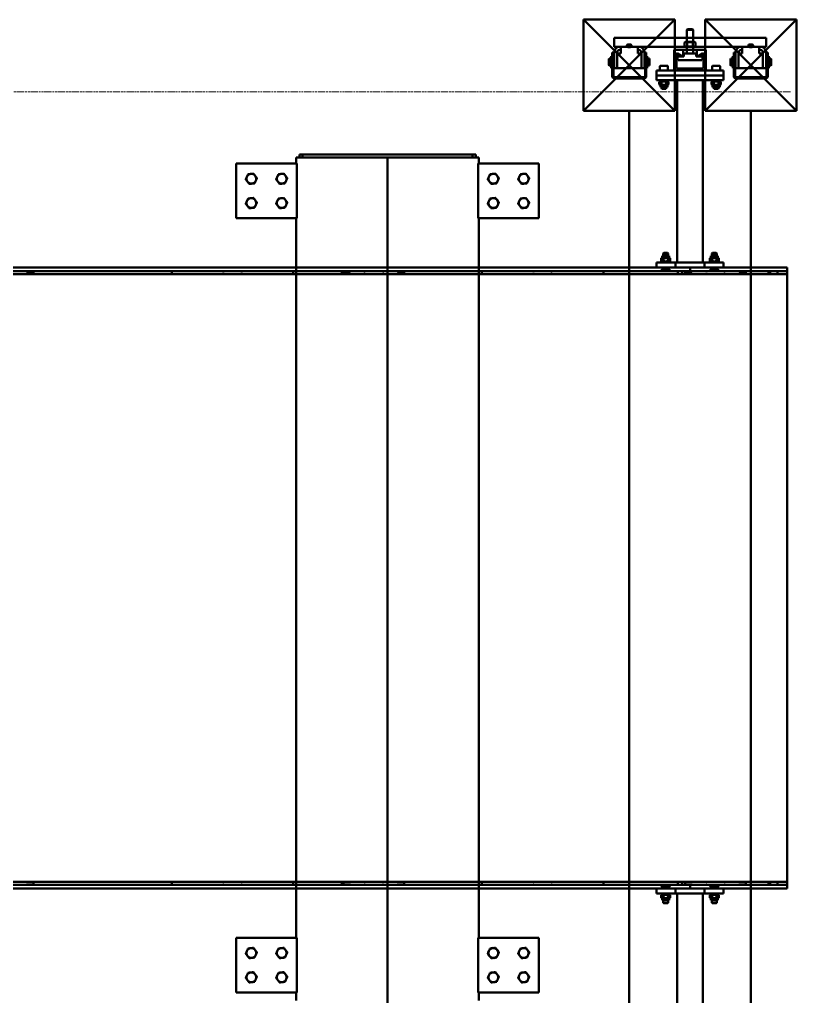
# Model space of a CAD drawing. Header units: metres. Extents: x -9802 to 773, y -8579 to 5125.
# Drawn here: x -3861.2 to -3733.4, y -1647.9 to -1487.2 of the extents above; entities that cross this region are included whole.
import ezdxf

# ---------------------------------------------------------------- set-up
doc = ezdxf.new("R2010")
doc.units = ezdxf.units.M
doc.header["$MEASUREMENT"] = 0
doc.linetypes.add('AM_ISO09W050', pattern=[22.5, 12, -1.5, 3, -1.5, 3, -1.5])
doc.layers.get('0').update_dxf_attribs({"color": 30, "lineweight": 0})
for name, color, linetype, lineweight in [('SSN_Lift-AM_0', 7, 'Continuous', 50), ('SSN_PBC-AM_0', 5, 'Continuous', 50), ('SSN_PBC-AM_11', 9, 'AM_ISO09W050', 18), ('SSN_Signalgeber-AM_0', 3, 'Continuous', 50)]:
    doc.layers.add(name, color=color, linetype=linetype, lineweight=lineweight)

# ---------------------------------------------------------------- blocks, each defined once
blk = doc.blocks.new('LPBC_3190_D')
at = {"layer": 'SSN_PBC-AM_0'}
for p, q in [((-1595, 511), (-203, 511)), ((-1595, 511), (-1595, -511)), ((-1562, 505), (-1595, 505)), ((-1595, 500), (-1558.5, 500)), ((-1579, 505), (-1579, 500)), ((-1563.9, 504.5), (-1567, 504.5)), ((-1567, 500), (-1567, 504.5)), ((-1563.9, 505), (-1563.9, 500)), ((-1562, 505), (-203, 505)), ((-1522, 500), (-1558.5, 500)), ((-1535, 511), (-1535, 505)), ((-1527, 500), (-1527, 505)), ((-1527, 504), (-1517.7, 504)), ((-1522, 504.5), (-1522, 505)), ((-1522, 504), (-1522, 504.5)), ((1522, 500), (-1522, 500)), ((-1516, 504), (-1517.7, 504)), ((-1515.5, 505), (-1515.5, 504.5)), ((-1438.5, 504.5), (-1438.5, 505)), ((-1436.3, 504), (-1438, 504)), ((-1436.3, 504), (-1427, 504)), ((-1435, 511), (-1435, 505)), ((-1432, 505), (-1432, 504.5)), ((-1432, 504.5), (-1432, 504)), ((-1427, 505), (-1427, 504.5)), ((-1427, 504.5), (-1427, 504)), ((-1427, 504), (-1427, 500)), ((-1422, 500), (-1422, 505)), ((-1415, 500), (-1415, 505)), ((-1292.5, 500), (-1292.5, 505)), ((-1092.5, 505), (-1092.5, 500)), ((-965, 504.5), (-965, 505)), ((-965, 504), (-965, 504.5)), ((-965, 504), (-955.7, 504)), ((-965, 500), (-965, 504)), ((-960, 504.5), (-960, 505)), ((-960, 504), (-960, 504.5)), ((-954, 504), (-955.7, 504)), ((-953.5, 505), (-953.5, 504.5)), ((-876.5, 504.5), (-876.5, 505)), ((-874.3, 504), (-876, 504)), ((-874.3, 504), (-865, 504)), ((-870, 505), (-870, 504.5)), ((-870, 504.5), (-870, 504)), ((-865, 505), (-865, 504.5)), ((-865, 504.5), (-865, 504)), ((-865, 504), (-865, 500)), ((-862.5, 505), (-862.5, 500)), ((-782.5, 500), (-782.5, 505)), ((-582.5, 505), (-582.5, 500)), ((-355, 504.5), (-355, 505)), ((-355, 504), (-355, 504.5)), ((-355, 504), (-345.7, 504)), ((-355, 500), (-355, 504)), ((-350, 504.5), (-350, 505)), ((-350, 504), (-350, 504.5)), ((-344, 504), (-345.7, 504)), ((-343.5, 505), (-343.5, 504.5)), ((-1558.5, -500), (-1595, -500)), ((-1595, -505), (-1562, -505)), ((-1595, -511), (-203, -511)), ((-1579, -500), (-1579, -505)), ((-1567, -504.5), (-1567, -500)), ((-1563.9, -504.5), (-1567, -504.5)), ((-1563.9, -500), (-1563.9, -505)), ((-203, -505), (-1562, -505)), ((-1558.5, -500), (-1522, -500)), ((-1535, -505), (-1535, -511)), ((-1527, -505), (-1527, -500)), ((-1517.7, -504), (-1527, -504)), ((-1522, -500), (1522, -500)), ((-1522, -504.5), (-1522, -504)), ((-1522, -505), (-1522, -504.5)), ((-1517.7, -504), (-1516, -504)), ((-1515.5, -504.5), (-1515.5, -505)), ((-1438.5, -505), (-1438.5, -504.5)), ((-1438, -504), (-1436.3, -504)), ((-1427, -504), (-1436.3, -504)), ((-1435, -505), (-1435, -511)), ((-1432, -504), (-1432, -504.5)), ((-1432, -504.5), (-1432, -505)), ((-1427, -500), (-1427, -504)), ((-1427, -504), (-1427, -504.5)), ((-1427, -504.5), (-1427, -505)), ((-1422, -505), (-1422, -500)), ((-1415, -505), (-1415, -500)), ((-1292.5, -505), (-1292.5, -500)), ((-1092.5, -500), (-1092.5, -505)), ((-965, -504), (-965, -500)), ((-965, -504.5), (-965, -504)), ((-955.7, -504), (-965, -504)), ((-965, -505), (-965, -504.5)), ((-960, -504.5), (-960, -504)), ((-960, -505), (-960, -504.5)), ((-955.7, -504), (-954, -504)), ((-953.5, -504.5), (-953.5, -505)), ((-876.5, -505), (-876.5, -504.5)), ((-876, -504), (-874.3, -504)), ((-865, -504), (-874.3, -504)), ((-870, -504), (-870, -504.5)), ((-870, -504.5), (-870, -505)), ((-865, -500), (-865, -504)), ((-865, -504), (-865, -504.5)), ((-865, -504.5), (-865, -505)), ((-862.5, -500), (-862.5, -505)), ((-782.5, -505), (-782.5, -500)), ((-582.5, -500), (-582.5, -505)), ((-355, -504), (-355, -500)), ((-355, -504.5), (-355, -504)), ((-345.7, -504), (-355, -504)), ((-355, -505), (-355, -504.5)), ((-350, -504.5), (-350, -504)), ((-350, -505), (-350, -504.5)), ((-345.7, -504), (-344, -504)), ((-343.5, -504.5), (-343.5, -505))]:
    blk.add_line(p, q, dxfattribs=at)
for centre, radius, start, end in [((-1516, 504.5), 0.5, 270, 0), ((-1492, 505), 1, 180, 0), ((-1462, 505), 1, 180, 0), ((-1438, 504.5), 0.5, 180, 270), ((-1207.5, 505), 1, 180, 0), ((-1177.5, 505), 1, 180, 0), ((-954, 504.5), 0.5, 270, 0), ((-930, 505), 1, 180, 0), ((-900, 505), 1, 180, 0), ((-876, 504.5), 0.5, 180, 270), ((-697.5, 505), 1, 180, 0), ((-667.5, 505), 1, 180, 0), ((-344, 504.5), 0.5, 270, 0), ((-1516, -504.5), 0.5, 0, 90), ((-1492, -505), 1, 0, 180), ((-1462, -505), 1, 0, 180), ((-1438, -504.5), 0.5, 90, 180), ((-1207.5, -505), 1, 0, 180), ((-1177.5, -505), 1, 0, 180), ((-954, -504.5), 0.5, 0, 90), ((-930, -505), 1, 0, 180), ((-900, -505), 1, 0, 180), ((-876, -504.5), 0.5, 90, 180), ((-697.5, -505), 1, 0, 180), ((-667.5, -505), 1, 0, 180), ((-344, -504.5), 0.5, 0, 90)]:
    blk.add_arc(centre, radius, start, end, dxfattribs=at)
at = {"layer": 'SSN_PBC-AM_11'}
blk.add_line((-1600, -800), (1600, -800), dxfattribs=at)
blk = doc.blocks.new('Lift_20-024-10000')
at = {"layer": 'SSN_Lift-AM_0'}
for p, q in [((937.5, 831.3), (937.5, -692)), ((937.5, -692), (937.5, 831.3)), ((787.5, 682), (787.5, 695)), ((1087.5, 695), (1087.5, 682)), ((688.5, 592), (688.5, 682)), ((688.5, 682), (788.5, 682)), ((788.5, 682), (788.5, 592)), ((1086.5, 592), (1086.5, 682)), ((1086.5, 682), (1186.5, 682)), ((1186.5, 682), (1186.5, 592)), ((788.5, 592), (688.5, 592)), ((787.5, -592), (787.5, 592)), ((1186.5, 592), (1086.5, 592)), ((1087.5, 592), (1087.5, -592)), ((688.5, -682), (688.5, -592)), ((688.5, -592), (788.5, -592)), ((788.5, -592), (788.5, -682)), ((1086.5, -682), (1086.5, -592)), ((1086.5, -592), (1186.5, -592)), ((1186.5, -592), (1186.5, -682)), ((788.5, -682), (688.5, -682)), ((787.5, -692), (787.5, -682)), ((1186.5, -682), (1086.5, -682)), ((1087.5, -682), (1087.5, -692)), ((802.5, -692), (787.5, -692)), ((792.5, -692), (792.5, -697)), ((792.5, -697), (797.5, -697)), ((797.5, -697), (797.5, -692)), ((797.5, -697), (1077.5, -697)), ((802.5, -692), (922.5, -692)), ((933.7, -692), (922.5, -692)), ((933.7, -692), (941.3, -692)), ((952.5, -692), (941.3, -692)), ((952.5, -692), (1072.5, -692)), ((1087.5, -692), (1072.5, -692)), ((1077.5, -692), (1077.5, -697)), ((1077.5, -697), (1082.5, -697)), ((1082.5, -697), (1082.5, -692))]:
    blk.add_line(p, q, dxfattribs=at)
for centre, radius, start, end in [((713.5, 657), 8, 143.9326, 203.9326), ((713.5, 657), 8, 83.9326, 143.9326), ((713.5, 657), 8, 23.9326, 83.9326), ((713.5, 657), 8, 323.9326, 23.9326), ((763.5, 657), 8, 143.9326, 203.9326), ((763.5, 657), 8, 83.9326, 143.9326), ((763.5, 657), 8, 23.9326, 83.9326), ((763.5, 657), 8, 323.9326, 23.9326), ((1111.5, 657), 8, 143.9326, 203.9326), ((1111.5, 657), 8, 83.9326, 143.9326), ((1111.5, 657), 8, 23.9326, 83.9326), ((1111.5, 657), 8, 323.9326, 23.9326), ((1161.5, 657), 8, 143.9326, 203.9326), ((1161.5, 657), 8, 83.9326, 143.9326), ((1161.5, 657), 8, 23.9326, 83.9326), ((1161.5, 657), 8, 323.9326, 23.9326), ((713.5, 657), 8, 203.9326, 263.9326), ((713.5, 657), 8, 263.9326, 323.9326), ((763.5, 657), 8, 203.9326, 263.9326), ((763.5, 657), 8, 263.9326, 323.9326), ((1111.5, 657), 8, 203.9326, 263.9326), ((1111.5, 657), 8, 263.9326, 323.9326), ((1161.5, 657), 8, 203.9326, 263.9326), ((1161.5, 657), 8, 263.9326, 323.9326), ((713.5, 617), 8, 143.9326, 203.9326), ((713.5, 617), 8, 203.9326, 263.9326), ((713.5, 617), 8, 83.9326, 143.9326), ((713.5, 617), 8, 263.9326, 323.9326), ((713.5, 617), 8, 23.9326, 83.9326), ((713.5, 617), 8, 323.9326, 23.9326), ((763.5, 617), 8, 143.9326, 203.9326), ((763.5, 617), 8, 203.9326, 263.9326), ((763.5, 617), 8, 83.9326, 143.9326), ((763.5, 617), 8, 263.9326, 323.9326), ((763.5, 617), 8, 23.9326, 83.9326), ((763.5, 617), 8, 323.9326, 23.9326), ((1111.5, 617), 8.3, 188.481, 219.3843), ((1111.5, 617), 8, 143.9326, 203.9326), ((1111.5, 617), 8.3, 128.481, 159.3843), ((1111.5, 617), 8, 203.9326, 263.9326), ((1111.5, 617), 8, 83.9326, 143.9326), ((1111.5, 617), 8.3, 68.481, 99.3843), ((1111.5, 617), 8, 263.9326, 323.9326), ((1111.5, 617), 8, 23.9326, 83.9326), ((1111.5, 617), 8.3, 308.481, 339.3843), ((1111.5, 617), 8.3, 8.481, 39.3843), ((1111.5, 617), 8, 323.9326, 23.9326), ((1161.5, 617), 8, 143.9326, 203.9326), ((1161.5, 617), 8, 203.9326, 263.9326), ((1161.5, 617), 8, 83.9326, 143.9326), ((1161.5, 617), 8, 263.9326, 323.9326), ((1161.5, 617), 8, 23.9326, 83.9326), ((1161.5, 617), 8, 323.9326, 23.9326), ((1111.5, 617), 8.3, 248.481, 279.3843), ((713.5, -617), 8, 83.9326, 143.9326), ((713.5, -617), 8, 23.9326, 83.9326), ((763.5, -617), 8, 83.9326, 143.9326), ((763.5, -617), 8, 23.9326, 83.9326), ((1111.5, -617), 8.3, 128.481, 159.3843), ((1111.5, -617), 8, 83.9326, 143.9326), ((1111.5, -617), 8.3, 68.481, 99.3843), ((1111.5, -617), 8, 23.9326, 83.9326), ((1161.5, -617), 8, 83.9326, 143.9326), ((1161.5, -617), 8, 23.9326, 83.9326), ((713.5, -617), 8, 143.9326, 203.9326), ((713.5, -617), 8, 203.9326, 263.9326), ((713.5, -617), 8, 263.9326, 323.9326), ((713.5, -617), 8, 323.9326, 23.9326), ((763.5, -617), 8, 143.9326, 203.9326), ((763.5, -617), 8, 203.9326, 263.9326), ((763.5, -617), 8, 263.9326, 323.9326), ((763.5, -617), 8, 323.9326, 23.9326), ((1111.5, -617), 8.3, 188.481, 219.3843), ((1111.5, -617), 8, 143.9326, 203.9326), ((1111.5, -617), 8, 203.9326, 263.9326), ((1111.5, -617), 8.3, 248.481, 279.3843), ((1111.5, -617), 8, 263.9326, 323.9326), ((1111.5, -617), 8.3, 308.481, 339.3843), ((1111.5, -617), 8.3, 8.481, 39.3843), ((1111.5, -617), 8, 323.9326, 23.9326), ((1161.5, -617), 8, 143.9326, 203.9326), ((1161.5, -617), 8, 203.9326, 263.9326), ((1161.5, -617), 8, 263.9326, 323.9326), ((1161.5, -617), 8, 323.9326, 23.9326), ((713.5, -657), 8, 143.9326, 203.9326), ((713.5, -657), 8, 83.9326, 143.9326), ((713.5, -657), 8, 23.9326, 83.9326), ((713.5, -657), 8, 323.9326, 23.9326), ((763.5, -657), 8, 143.9326, 203.9326), ((763.5, -657), 8, 83.9326, 143.9326), ((763.5, -657), 8, 23.9326, 83.9326), ((763.5, -657), 8, 323.9326, 23.9326), ((1111.5, -657), 8, 143.9326, 203.9326), ((1111.5, -657), 8, 83.9326, 143.9326), ((1111.5, -657), 8, 23.9326, 83.9326), ((1111.5, -657), 8, 323.9326, 23.9326), ((1161.5, -657), 8, 143.9326, 203.9326), ((1161.5, -657), 8, 83.9326, 143.9326), ((1161.5, -657), 8, 23.9326, 83.9326), ((1161.5, -657), 8, 323.9326, 23.9326), ((713.5, -657), 8, 203.9326, 263.9326), ((713.5, -657), 8, 263.9326, 323.9326), ((763.5, -657), 8, 203.9326, 263.9326), ((763.5, -657), 8, 263.9326, 323.9326), ((1111.5, -657), 8, 203.9326, 263.9326), ((1111.5, -657), 8, 263.9326, 323.9326), ((1161.5, -657), 8, 203.9326, 263.9326), ((1161.5, -657), 8, 263.9326, 323.9326)]:
    blk.add_arc(centre, radius, start, end, dxfattribs=at)
for points in [[(704.3, 658), (705.8, 660), (707, 661.7)], [(707, 661.7), (708.3, 663.4), (709.8, 665.4)], [(709.8, 665.4), (712.2, 665.2), (714.3, 665)], [(714.3, 665), (716.5, 664.7), (718.9, 664.5)], [(718.9, 664.5), (719.9, 662.2), (720.8, 660.2)], [(720.8, 660.2), (721.7, 658.3), (722.7, 656)], [(754.3, 658), (755.8, 660), (757, 661.7)], [(757, 661.7), (758.3, 663.4), (759.8, 665.4)], [(759.8, 665.4), (762.2, 665.2), (764.3, 665)], [(764.3, 665), (766.5, 664.7), (768.9, 664.5)], [(768.9, 664.5), (769.9, 662.2), (770.8, 660.2)], [(770.8, 660.2), (771.7, 658.3), (772.7, 656)], [(1102.3, 658), (1103.8, 660), (1105, 661.7)], [(1105, 661.7), (1106.3, 663.4), (1107.8, 665.4)], [(1107.8, 665.4), (1110.2, 665.2), (1112.3, 665)], [(1112.3, 665), (1114.5, 664.7), (1116.9, 664.5)], [(1116.9, 664.5), (1117.9, 662.2), (1118.8, 660.2)], [(1118.8, 660.2), (1119.7, 658.3), (1120.7, 656)], [(1152.3, 658), (1153.8, 660), (1155, 661.7)], [(1155, 661.7), (1156.3, 663.4), (1157.8, 665.4)], [(1157.8, 665.4), (1160.2, 665.2), (1162.3, 665)], [(1162.3, 665), (1164.5, 664.7), (1166.9, 664.5)], [(1166.9, 664.5), (1167.9, 662.2), (1168.8, 660.2)], [(1168.8, 660.2), (1169.7, 658.3), (1170.7, 656)], [(706.2, 653.8), (705.3, 655.7), (704.3, 658)], [(708.1, 649.5), (707.1, 651.8), (706.2, 653.8)], [(712.7, 649), (710.5, 649.3), (708.1, 649.5)], [(717.2, 648.6), (714.8, 648.8), (712.7, 649)], [(720, 652.3), (718.7, 650.6), (717.2, 648.6)], [(722.7, 656), (721.2, 654), (720, 652.3)], [(756.2, 653.8), (755.3, 655.7), (754.3, 658)], [(758.1, 649.5), (757.1, 651.8), (756.2, 653.8)], [(762.7, 649), (760.5, 649.3), (758.1, 649.5)], [(767.2, 648.6), (764.8, 648.8), (762.7, 649)], [(770, 652.3), (768.7, 650.6), (767.2, 648.6)], [(772.7, 656), (771.2, 654), (770, 652.3)], [(1104.2, 653.8), (1103.3, 655.7), (1102.3, 658)], [(1106.1, 649.5), (1105.1, 651.8), (1104.2, 653.8)], [(1110.7, 649), (1108.5, 649.3), (1106.1, 649.5)], [(1115.2, 648.6), (1112.8, 648.8), (1110.7, 649)], [(1118, 652.3), (1116.7, 650.6), (1115.2, 648.6)], [(1120.7, 656), (1119.2, 654), (1118, 652.3)], [(1154.2, 653.8), (1153.3, 655.7), (1152.3, 658)], [(1156.1, 649.5), (1155.1, 651.8), (1154.2, 653.8)], [(1160.7, 649), (1158.5, 649.3), (1156.1, 649.5)], [(1165.2, 648.6), (1162.8, 648.8), (1160.7, 649)], [(1168, 652.3), (1166.7, 650.6), (1165.2, 648.6)], [(1170.7, 656), (1169.2, 654), (1168, 652.3)], [(704.3, 618), (705.8, 620), (707, 621.7)], [(706.2, 613.8), (705.3, 615.7), (704.3, 618)], [(708.1, 609.5), (707.1, 611.8), (706.2, 613.8)], [(707, 621.7), (708.3, 623.4), (709.8, 625.4)], [(709.8, 625.4), (712.2, 625.2), (714.3, 625)], [(714.3, 625), (716.5, 624.7), (718.9, 624.5)], [(720, 612.3), (718.7, 610.6), (717.2, 608.6)], [(718.9, 624.5), (719.9, 622.2), (720.8, 620.2)], [(722.7, 616), (721.2, 614), (720, 612.3)], [(720.8, 620.2), (721.7, 618.3), (722.7, 616)], [(754.3, 618), (755.8, 620), (757, 621.7)], [(756.2, 613.8), (755.3, 615.7), (754.3, 618)], [(758.1, 609.5), (757.1, 611.8), (756.2, 613.8)], [(757, 621.7), (758.3, 623.4), (759.8, 625.4)], [(759.8, 625.4), (762.2, 625.2), (764.3, 625)], [(764.3, 625), (766.5, 624.7), (768.9, 624.5)], [(770, 612.3), (768.7, 610.6), (767.2, 608.6)], [(768.9, 624.5), (769.9, 622.2), (770.8, 620.2)], [(772.7, 616), (771.2, 614), (770, 612.3)], [(770.8, 620.2), (771.7, 618.3), (772.7, 616)], [(1102.3, 618), (1103.8, 620), (1105, 621.7)], [(1104.2, 613.8), (1103.3, 615.7), (1102.3, 618)], [(1106.1, 609.5), (1105.1, 611.8), (1104.2, 613.8)], [(1105, 621.7), (1106.3, 623.4), (1107.8, 625.4)], [(1107.8, 625.4), (1110.2, 625.2), (1112.3, 625)], [(1112.3, 625), (1114.5, 624.7), (1116.9, 624.5)], [(1118, 612.3), (1116.7, 610.6), (1115.2, 608.6)], [(1116.9, 624.5), (1117.9, 622.2), (1118.8, 620.2)], [(1120.7, 616), (1119.2, 614), (1118, 612.3)], [(1118.8, 620.2), (1119.7, 618.3), (1120.7, 616)], [(1152.3, 618), (1153.8, 620), (1155, 621.7)], [(1154.2, 613.8), (1153.3, 615.7), (1152.3, 618)], [(1156.1, 609.5), (1155.1, 611.8), (1154.2, 613.8)], [(1155, 621.7), (1156.3, 623.4), (1157.8, 625.4)], [(1157.8, 625.4), (1160.2, 625.2), (1162.3, 625)], [(1162.3, 625), (1164.5, 624.7), (1166.9, 624.5)], [(1168, 612.3), (1166.7, 610.6), (1165.2, 608.6)], [(1166.9, 624.5), (1167.9, 622.2), (1168.8, 620.2)], [(1170.7, 616), (1169.2, 614), (1168, 612.3)], [(1168.8, 620.2), (1169.7, 618.3), (1170.7, 616)], [(712.7, 609), (710.5, 609.3), (708.1, 609.5)], [(717.2, 608.6), (714.8, 608.8), (712.7, 609)], [(762.7, 609), (760.5, 609.3), (758.1, 609.5)], [(767.2, 608.6), (764.8, 608.8), (762.7, 609)], [(1110.7, 609), (1108.5, 609.3), (1106.1, 609.5)], [(1115.2, 608.6), (1112.8, 608.8), (1110.7, 609)], [(1160.7, 609), (1158.5, 609.3), (1156.1, 609.5)], [(1165.2, 608.6), (1162.8, 608.8), (1160.7, 609)], [(707, -612.3), (708.3, -610.6), (709.8, -608.6)], [(709.8, -608.6), (712.2, -608.8), (714.3, -609)], [(714.3, -609), (716.5, -609.3), (718.9, -609.5)], [(718.9, -609.5), (719.9, -611.8), (720.8, -613.8)], [(757, -612.3), (758.3, -610.6), (759.8, -608.6)], [(759.8, -608.6), (762.2, -608.8), (764.3, -609)], [(764.3, -609), (766.5, -609.3), (768.9, -609.5)], [(768.9, -609.5), (769.9, -611.8), (770.8, -613.8)], [(1105, -612.3), (1106.3, -610.6), (1107.8, -608.6)], [(1107.8, -608.6), (1110.2, -608.8), (1112.3, -609)], [(1112.3, -609), (1114.5, -609.3), (1116.9, -609.5)], [(1116.9, -609.5), (1117.9, -611.8), (1118.8, -613.8)], [(1155, -612.3), (1156.3, -610.6), (1157.8, -608.6)], [(1157.8, -608.6), (1160.2, -608.8), (1162.3, -609)], [(1162.3, -609), (1164.5, -609.3), (1166.9, -609.5)], [(1166.9, -609.5), (1167.9, -611.8), (1168.8, -613.8)], [(704.3, -616), (705.8, -614), (707, -612.3)], [(706.2, -620.2), (705.3, -618.3), (704.3, -616)], [(708.1, -624.5), (707.1, -622.2), (706.2, -620.2)], [(712.7, -625), (710.5, -624.7), (708.1, -624.5)], [(717.2, -625.4), (714.8, -625.2), (712.7, -625)], [(720, -621.7), (718.7, -623.4), (717.2, -625.4)], [(722.7, -618), (721.2, -620), (720, -621.7)], [(720.8, -613.8), (721.7, -615.7), (722.7, -618)], [(754.3, -616), (755.8, -614), (757, -612.3)], [(756.2, -620.2), (755.3, -618.3), (754.3, -616)], [(758.1, -624.5), (757.1, -622.2), (756.2, -620.2)], [(762.7, -625), (760.5, -624.7), (758.1, -624.5)], [(767.2, -625.4), (764.8, -625.2), (762.7, -625)], [(770, -621.7), (768.7, -623.4), (767.2, -625.4)], [(772.7, -618), (771.2, -620), (770, -621.7)], [(770.8, -613.8), (771.7, -615.7), (772.7, -618)], [(1102.3, -616), (1103.8, -614), (1105, -612.3)], [(1104.2, -620.2), (1103.3, -618.3), (1102.3, -616)], [(1106.1, -624.5), (1105.1, -622.2), (1104.2, -620.2)], [(1110.7, -625), (1108.5, -624.7), (1106.1, -624.5)], [(1115.2, -625.4), (1112.8, -625.2), (1110.7, -625)], [(1118, -621.7), (1116.7, -623.4), (1115.2, -625.4)], [(1120.7, -618), (1119.2, -620), (1118, -621.7)], [(1118.8, -613.8), (1119.7, -615.7), (1120.7, -618)], [(1152.3, -616), (1153.8, -614), (1155, -612.3)], [(1154.2, -620.2), (1153.3, -618.3), (1152.3, -616)], [(1156.1, -624.5), (1155.1, -622.2), (1154.2, -620.2)], [(1160.7, -625), (1158.5, -624.7), (1156.1, -624.5)], [(1165.2, -625.4), (1162.8, -625.2), (1160.7, -625)], [(1168, -621.7), (1166.7, -623.4), (1165.2, -625.4)], [(1170.7, -618), (1169.2, -620), (1168, -621.7)], [(1168.8, -613.8), (1169.7, -615.7), (1170.7, -618)], [(704.3, -656), (705.8, -654), (707, -652.3)], [(706.2, -660.2), (705.3, -658.3), (704.3, -656)], [(707, -652.3), (708.3, -650.6), (709.8, -648.6)], [(709.8, -648.6), (712.2, -648.8), (714.3, -649)], [(714.3, -649), (716.5, -649.3), (718.9, -649.5)], [(718.9, -649.5), (719.9, -651.8), (720.8, -653.8)], [(722.7, -658), (721.2, -660), (720, -661.7)], [(720.8, -653.8), (721.7, -655.7), (722.7, -658)], [(754.3, -656), (755.8, -654), (757, -652.3)], [(756.2, -660.2), (755.3, -658.3), (754.3, -656)], [(757, -652.3), (758.3, -650.6), (759.8, -648.6)], [(759.8, -648.6), (762.2, -648.8), (764.3, -649)], [(764.3, -649), (766.5, -649.3), (768.9, -649.5)], [(768.9, -649.5), (769.9, -651.8), (770.8, -653.8)], [(772.7, -658), (771.2, -660), (770, -661.7)], [(770.8, -653.8), (771.7, -655.7), (772.7, -658)], [(1102.3, -656), (1103.8, -654), (1105, -652.3)], [(1104.2, -660.2), (1103.3, -658.3), (1102.3, -656)], [(1105, -652.3), (1106.3, -650.6), (1107.8, -648.6)], [(1107.8, -648.6), (1110.2, -648.8), (1112.3, -649)], [(1112.3, -649), (1114.5, -649.3), (1116.9, -649.5)], [(1116.9, -649.5), (1117.9, -651.8), (1118.8, -653.8)], [(1120.7, -658), (1119.2, -660), (1118, -661.7)], [(1118.8, -653.8), (1119.7, -655.7), (1120.7, -658)], [(1152.3, -656), (1153.8, -654), (1155, -652.3)], [(1154.2, -660.2), (1153.3, -658.3), (1152.3, -656)], [(1155, -652.3), (1156.3, -650.6), (1157.8, -648.6)], [(1157.8, -648.6), (1160.2, -648.8), (1162.3, -649)], [(1162.3, -649), (1164.5, -649.3), (1166.9, -649.5)], [(1166.9, -649.5), (1167.9, -651.8), (1168.8, -653.8)], [(1170.7, -658), (1169.2, -660), (1168, -661.7)], [(1168.8, -653.8), (1169.7, -655.7), (1170.7, -658)], [(708.1, -664.5), (707.1, -662.2), (706.2, -660.2)], [(712.7, -665), (710.5, -664.7), (708.1, -664.5)], [(717.2, -665.4), (714.8, -665.2), (712.7, -665)], [(720, -661.7), (718.7, -663.4), (717.2, -665.4)], [(758.1, -664.5), (757.1, -662.2), (756.2, -660.2)], [(762.7, -665), (760.5, -664.7), (758.1, -664.5)], [(767.2, -665.4), (764.8, -665.2), (762.7, -665)], [(770, -661.7), (768.7, -663.4), (767.2, -665.4)], [(1106.1, -664.5), (1105.1, -662.2), (1104.2, -660.2)], [(1110.7, -665), (1108.5, -664.7), (1106.1, -664.5)], [(1115.2, -665.4), (1112.8, -665.2), (1110.7, -665)], [(1118, -661.7), (1116.7, -663.4), (1115.2, -665.4)], [(1156.1, -664.5), (1155.1, -662.2), (1154.2, -660.2)], [(1160.7, -665), (1158.5, -664.7), (1156.1, -664.5)], [(1165.2, -665.4), (1162.8, -665.2), (1160.7, -665)], [(1168, -661.7), (1166.7, -663.4), (1165.2, -665.4)]]:
    blk.add_rational_spline(points, [1, 1.0379548493, 1], degree=2, dxfattribs=at)
blk = doc.blocks.new('LS_Symbol')
at = {"layer": 'SSN_Signalgeber-AM_0'}
for p, q in [((-75, 769), (-75, 919)), ((-75, 919), (75, 919)), ((75, 919), (-75, 769)), ((75, 769), (-75, 919)), ((-75, 919), (75, 919)), ((75, 919), (75, 769)), ((-75, 769), (75, 769)), ((0, 769), (0, -769)), ((-75, -919), (-75, -769)), ((-75, -769), (75, -769)), ((75, -769), (-75, -919)), ((75, -919), (-75, -769)), ((-75, -769), (75, -769)), ((75, -769), (75, -919)), ((-75, -919), (75, -919))]:
    blk.add_line(p, q, dxfattribs=at)
blk = doc.blocks.new('Signalgeber_31-011-00008_300_D')
at = {"layer": 'SSN_Signalgeber-AM_0'}
for p, q in [((-328, 129.5), (-348, 129.5)), ((-348, 129.5), (-348, 128)), ((-343.8, 133.1), (-343, 133.5)), ((-343.8, 133.1), (-343.8, 130)), ((-343.8, 130), (-342.3, 130)), ((-333, 133.5), (-343, 133.5)), ((-342.3, 130), (-333.6, 130)), ((-342.3, 130), (-342.3, 129.5)), ((-340.7, 129.5), (-342.3, 129.5)), ((-340.9, 133.1), (-340.9, 130)), ((-335.3, 129.5), (-340.7, 129.5)), ((-333.6, 129.5), (-335.3, 129.5)), ((-335.1, 133.1), (-335.1, 130)), ((-333.6, 130), (-332.2, 130)), ((-333.6, 130), (-333.6, 129.5)), ((-332.2, 133.1), (-333, 133.5)), ((-332.2, 133.1), (-332.2, 130)), ((-328, 128), (-328, 129.5)), ((-378, -125), (-378, 125)), ((-378, 125), (-363, 125)), ((-363, 125), (-363, -125)), ((-363, 115.7), (-363, 84.3)), ((-363, 114), (-352, 114)), ((-358, 114), (-358, 115.7)), ((-328, 125), (-353.7, 125)), ((-353.7, 120), (-328, 120)), ((-353.5, 128), (-314.8, 128)), ((-353.5, 126), (-353.5, 128)), ((-314.8, 126), (-353.5, 126)), ((-352, 114), (-352, 120)), ((-348, 128), (-328, 128)), ((-328, 75), (-328, 125)), ((-313, 75.8), (-313, 124.2)), ((-311, 124.2), (-311, 75.8)), ((-366.1, 104), (-366.7, 103)), ((-366.7, 103), (-366.7, 97.1)), ((-366.1, 96), (-366.7, 97.1)), ((-364.1, 104), (-366.1, 104)), ((-364.1, 102), (-366.1, 102)), ((-364.1, 98), (-366.1, 98)), ((-364.1, 104), (-363.5, 103)), ((-364.1, 96), (-363.5, 97.1)), ((-363.5, 96.5), (-363.5, 103.5)), ((-363, 103.5), (-363.5, 103.5)), ((-363, 103.3), (-363.5, 103.3)), ((-363.5, 103), (-363.5, 97.1)), ((-363, 102.8), (-363.5, 102.8)), ((-363, 102), (-363.5, 102)), ((-363, 101), (-363.5, 101)), ((-363, 100), (-363.5, 100)), ((-363, 99), (-363.5, 99)), ((-363, 98), (-363.5, 98)), ((-363, 97.2), (-363.5, 97.2)), ((-363, 96.7), (-363.5, 96.7)), ((-363, 96.5), (-363.5, 96.5)), ((-363, 96.5), (-363, 103.5)), ((-363, 101.6), (-362.6, 102)), ((-363, 101.6), (-363, 98.4)), ((-362.6, 98), (-363, 98.4)), ((-362.6, 102), (-362.6, 98)), ((-361.7, 102), (-362.6, 102)), ((-361.7, 98), (-362.6, 98)), ((-364.1, 96), (-366.1, 96)), ((-363, 86), (-352, 86)), ((-358, 84.3), (-358, 86)), ((-352, 86), (-352, 80)), ((-328, 80), (-353.7, 80)), ((-353.7, 75), (-328, 75)), ((-353.5, 74), (-314.8, 74)), ((-353.5, 72), (-353.5, 74)), ((-314.8, 72), (-353.5, 72)), ((-348, 70.5), (-348, 72)), ((-348, 72), (-328, 72)), ((-328, 70.5), (-348, 70.5)), ((-343.8, 66.9), (-343.8, 70)), ((-343.8, 70), (-342.3, 70)), ((-343.8, 66.9), (-343, 66.5)), ((-333, 66.5), (-343, 66.5)), ((-340.7, 70.5), (-342.3, 70.5)), ((-342.3, 70), (-342.3, 70.5)), ((-342.3, 70), (-333.6, 70)), ((-340.9, 66.9), (-340.9, 70)), ((-335.3, 70.5), (-340.7, 70.5)), ((-333.6, 70.5), (-335.3, 70.5)), ((-335.1, 66.9), (-335.1, 70)), ((-333.6, 70), (-333.6, 70.5)), ((-333.6, 70), (-332.2, 70)), ((-332.2, 66.9), (-333, 66.5)), ((-332.2, 66.9), (-332.2, 70)), ((-328, 72), (-328, 70.5)), ((-332, 37.3), (-332, 48.7)), ((-331.2, 49.5), (-324, 49.5)), ((-324, -55), (-324, 55)), ((-316, 55), (-324, 55)), ((-324, 36.5), (-324, 49.5)), ((-316, 55), (-316, -55)), ((-316, 55), (-308, 55)), ((-316, 55), (-316, -55)), ((-308, -55), (-308, 55)), ((-308, 51), (-308, 35)), ((-306.4, 51), (-308, 51)), ((-306.4, 48.8), (-306.4, 51)), ((-305.4, 50.5), (-306.4, 48.8)), ((-306.4, 48.8), (-306.4, 37.2)), ((-305.4, 50.5), (-300.9, 50.5)), ((-300.9, 50.5), (-300, 48.8)), ((-296.9, 48.8), (-300, 48.8)), ((-300, 48.8), (-300, 37.2)), ((-296.9, 48.8), (-296.9, 37.2)), ((-8, -55), (-8, 55)), ((-8, 55), (0, 55)), ((0, -55), (0, 55)), ((-331.2, 36.5), (-324, 36.5)), ((-308, 35), (-306.4, 35)), ((-306.4, 35), (-306.4, 37.2)), ((-305.4, 35.5), (-306.4, 37.2)), ((-305.4, 46.8), (-300.9, 46.8)), ((-305.4, 39.2), (-300.9, 39.2)), ((-305.4, 35.5), (-300.9, 35.5)), ((-300.9, 35.5), (-300, 37.2)), ((-296.9, 37.2), (-300, 37.2)), ((-296.9, 47), (-294.8, 47)), ((-296.9, 39), (-294.8, 39)), ((-294.8, 47), (-294.8, 39)), ((-294, 46.2), (-294.8, 47)), ((-294.8, 39), (-294, 39.8)), ((-294, 46.2), (-294, 39.8)), ((-24, 43.2), (-23.2, 44)), ((-24, 43.2), (-24, 36.8)), ((-23.2, 36), (-24, 36.8)), ((-23.2, 44), (-23.2, 36)), ((-19.1, 44), (-23.2, 44)), ((-19.1, 36), (-23.2, 36)), ((-19.1, 45.8), (-16, 45.8)), ((-19.1, 45.8), (-19.1, 34.2)), ((-19.1, 34.2), (-16, 34.2)), ((-15.1, 47.5), (-16, 45.8)), ((-16, 45.8), (-16, 34.2)), ((-15.1, 32.5), (-16, 34.2)), ((-10.6, 47.5), (-15.1, 47.5)), ((-10.6, 43.8), (-15.1, 43.8)), ((-10.6, 36.2), (-15.1, 36.2)), ((-10.6, 32.5), (-15.1, 32.5)), ((-10.6, 47.5), (-9.6, 45.8)), ((-10.6, 32.5), (-9.6, 34.2)), ((-9.6, 45.8), (-9.6, 48)), ((-9.6, 48), (-8, 48)), ((-9.6, 45.8), (-9.6, 34.2)), ((-9.6, 32), (-9.6, 34.2)), ((-8, 48), (-8, 32)), ((1, 44), (0, 44)), ((1, 36), (0, 36)), ((4.7, 47.6), (1, 44)), ((1, 44), (1, 36)), ((4.7, 32.4), (1, 36)), ((4.7, 47.6), (4.7, 32.4)), ((4.7, 47.6), (6, 47.6)), ((6, 32.4), (4.7, 32.4)), ((6, 47.6), (6, 32.4)), ((-358, 25), (-363, 25)), ((-363, 25), (-363, -25)), ((-324, 26.3), (-358, 26.3)), ((-358, 26.3), (-358, 11)), ((-358, -25), (-358, 25)), ((-347.4, 12.5), (-352.1, 20.8)), ((-351.3, 22.3), (-329.5, 22.3)), ((-343.3, 20.5), (-350, 20.5)), ((-350, 20.5), (-347.2, 18.2)), ((-347.2, 18.2), (-347.2, 10)), ((-341.2, 19.5), (-343.3, 20.5)), ((-341.2, 19.5), (-341.2, 0)), ((-327.5, 20.3), (-327.5, -20.2)), ((-308, 21.2), (-8, 21.2)), ((-8, 32), (-9.6, 32)), ((0, 24), (-8, 24)), ((-391.3, 5), (-392.2, 4.1)), ((-392.2, 4.1), (-392.2, -4.1)), ((-391.3, 5), (-391.3, -5)), ((-391.3, 5), (-371.4, 5)), ((-370.3, 9.2), (-371.4, 7.3)), ((-371.4, -7.3), (-371.4, 7.3)), ((-364.1, 9.2), (-370.3, 9.2)), ((-364.1, 4.6), (-370.3, 4.6)), ((-364.1, 9.2), (-363, 7.3)), ((-363, -7.3), (-363, 7.3)), ((-363, 5), (-352.2, 5)), ((-358, 11), (-348.2, 11)), ((-347.2, 10), (-352.2, 10)), ((-352.2, 10), (-352.2, 0)), ((-352.2, -10), (-352.2, 0)), ((-341.2, -19.5), (-341.2, 0)), ((-391.3, -5), (-392.2, -4.1)), ((-371.4, -5), (-391.3, -5)), ((-370.3, -9.2), (-371.4, -7.3)), ((-364.1, -4.6), (-370.3, -4.6)), ((-364.1, -9.2), (-370.3, -9.2)), ((-364.1, -9.2), (-363, -7.3)), ((-352.2, -5), (-363, -5)), ((-348.2, -11), (-358, -11)), ((-358, -11), (-358, -26.2)), ((-352.2, -10), (-347.2, -10)), ((-352.1, -20.7), (-347.4, -12.5)), ((-347.2, -18.2), (-347.2, -10)), ((-363, -25), (-358, -25)), ((-358, -26.2), (-324, -26.2)), ((-329.5, -22.2), (-351.3, -22.2)), ((-350, -20.5), (-347.2, -18.2)), ((-350, -20.5), (-343.3, -20.5)), ((-341.2, -19.5), (-343.3, -20.5)), ((-308, -21.2), (-8, -21.2)), ((-9.6, -34.2), (-9.6, -32)), ((-9.6, -32), (-8, -32)), ((-8, -24), (0, -24)), ((-8, -32), (-8, -48)), ((-332, -48.7), (-332, -37.3)), ((-331.2, -36.5), (-324, -36.5)), ((-324, -49.5), (-324, -36.5)), ((-308, -35), (-308, -51)), ((-306.4, -35), (-308, -35)), ((-306.4, -37.2), (-306.4, -35)), ((-305.4, -35.5), (-306.4, -37.2)), ((-306.4, -37.2), (-306.4, -48.8)), ((-305.4, -35.5), (-300.9, -35.5)), ((-305.4, -39.2), (-300.9, -39.2)), ((-305.4, -46.8), (-300.9, -46.8)), ((-300.9, -35.5), (-300, -37.2)), ((-296.9, -37.2), (-300, -37.2)), ((-300, -37.2), (-300, -48.8)), ((-296.9, -37.2), (-296.9, -48.8)), ((-296.9, -39), (-294.8, -39)), ((-296.9, -47), (-294.8, -47)), ((-294.8, -39), (-294.8, -47)), ((-294, -39.8), (-294.8, -39)), ((-294.8, -47), (-294, -46.2)), ((-294, -39.8), (-294, -46.2)), ((-24, -36.8), (-23.2, -36)), ((-24, -36.8), (-24, -43.2)), ((-23.2, -44), (-24, -43.2)), ((-23.2, -36), (-23.2, -44)), ((-19.1, -36), (-23.2, -36)), ((-19.1, -44), (-23.2, -44)), ((-19.1, -34.2), (-16, -34.2)), ((-19.1, -34.2), (-19.1, -45.8)), ((-19.1, -45.8), (-16, -45.8)), ((-15.1, -32.5), (-16, -34.2)), ((-16, -34.2), (-16, -45.8)), ((-15.1, -47.5), (-16, -45.8)), ((-10.6, -32.5), (-15.1, -32.5)), ((-10.6, -36.2), (-15.1, -36.2)), ((-10.6, -43.8), (-15.1, -43.8)), ((-10.6, -47.5), (-15.1, -47.5)), ((-10.6, -32.5), (-9.6, -34.2)), ((-10.6, -47.5), (-9.6, -45.8)), ((-9.6, -34.2), (-9.6, -45.8)), ((-9.6, -48), (-9.6, -45.8)), ((-8, -48), (-9.6, -48)), ((1, -36), (0, -36)), ((1, -44), (0, -44)), ((4.7, -32.4), (1, -36)), ((1, -36), (1, -44)), ((4.7, -47.6), (1, -44)), ((4.7, -32.4), (4.7, -47.6)), ((4.7, -32.4), (6, -32.4)), ((6, -47.6), (4.7, -47.6)), ((6, -32.4), (6, -47.6)), ((-331.2, -49.5), (-324, -49.5)), ((-316, -55), (-324, -55)), ((-316, -55), (-308, -55)), ((-308, -51), (-306.4, -51)), ((-306.4, -51), (-306.4, -48.8)), ((-305.4, -50.5), (-306.4, -48.8)), ((-305.4, -50.5), (-300.9, -50.5)), ((-300.9, -50.5), (-300, -48.8)), ((-296.9, -48.8), (-300, -48.8)), ((-8, -55), (0, -55)), ((-328, -75), (-353.7, -75)), ((-353.7, -80), (-328, -80)), ((-353.5, -72), (-314.8, -72)), ((-353.5, -74), (-353.5, -72)), ((-314.8, -74), (-353.5, -74)), ((-352, -86), (-352, -80)), ((-328, -70.5), (-348, -70.5)), ((-348, -70.5), (-348, -72)), ((-348, -72), (-328, -72)), ((-343.8, -66.9), (-343, -66.5)), ((-343.8, -66.9), (-343.8, -70)), ((-343.8, -70), (-342.3, -70)), ((-333, -66.5), (-343, -66.5)), ((-342.3, -70), (-333.6, -70)), ((-342.3, -70), (-342.3, -70.5)), ((-340.7, -70.5), (-342.3, -70.5)), ((-340.9, -66.9), (-340.9, -70)), ((-335.3, -70.5), (-340.7, -70.5)), ((-333.6, -70.5), (-335.3, -70.5)), ((-335.1, -66.9), (-335.1, -70)), ((-333.6, -70), (-332.2, -70)), ((-333.6, -70), (-333.6, -70.5)), ((-332.2, -66.9), (-333, -66.5)), ((-332.2, -66.9), (-332.2, -70)), ((-328, -72), (-328, -70.5)), ((-328, -125), (-328, -75)), ((-313, -124.2), (-313, -75.8)), ((-311, -75.8), (-311, -124.2)), ((-366.1, -96), (-366.7, -97)), ((-364.1, -96), (-366.1, -96)), ((-364.1, -96), (-363.5, -97)), ((-363, -84.3), (-363, -115.7)), ((-363, -86), (-352, -86)), ((-358, -86), (-358, -84.3)), ((-366.7, -97), (-366.7, -102.9)), ((-366.1, -104), (-366.7, -102.9)), ((-364.1, -98), (-366.1, -98)), ((-364.1, -102), (-366.1, -102)), ((-364.1, -104), (-366.1, -104)), ((-364.1, -104), (-363.5, -102.9)), ((-363.5, -103.5), (-363.5, -96.5)), ((-363, -96.5), (-363.5, -96.5)), ((-363, -96.7), (-363.5, -96.7)), ((-363.5, -97), (-363.5, -102.9)), ((-363, -97.2), (-363.5, -97.2)), ((-363, -98), (-363.5, -98)), ((-363, -99), (-363.5, -99)), ((-363, -100), (-363.5, -100)), ((-363, -101), (-363.5, -101)), ((-363, -102), (-363.5, -102)), ((-363, -102.8), (-363.5, -102.8)), ((-363, -103.3), (-363.5, -103.3)), ((-363, -103.5), (-363.5, -103.5)), ((-363, -103.5), (-363, -96.5)), ((-363, -98.4), (-362.6, -98)), ((-363, -98.4), (-363, -101.6)), ((-362.6, -102), (-363, -101.6)), ((-362.6, -98), (-362.6, -102)), ((-361.7, -98), (-362.6, -98)), ((-361.7, -102), (-362.6, -102)), ((-378, -125), (-363, -125)), ((-363, -114), (-352, -114)), ((-358, -115.7), (-358, -114)), ((-328, -120), (-353.7, -120)), ((-353.7, -125), (-328, -125)), ((-353.5, -126), (-314.8, -126)), ((-353.5, -128), (-353.5, -126)), ((-314.8, -128), (-353.5, -128)), ((-352, -114), (-352, -120)), ((-348, -129.5), (-348, -128)), ((-348, -128), (-328, -128)), ((-328, -128), (-328, -129.5)), ((-328, -129.5), (-348, -129.5)), ((-343.8, -133.1), (-343.8, -130)), ((-343.8, -130), (-342.3, -130)), ((-343.8, -133.1), (-343, -133.5)), ((-333, -133.5), (-343, -133.5)), ((-340.7, -129.5), (-342.3, -129.5)), ((-342.3, -130), (-342.3, -129.5)), ((-342.3, -130), (-333.6, -130)), ((-340.9, -133.1), (-340.9, -130)), ((-335.3, -129.5), (-340.7, -129.5)), ((-333.6, -129.5), (-335.3, -129.5)), ((-335.1, -133.1), (-335.1, -130)), ((-333.6, -130), (-333.6, -129.5)), ((-333.6, -130), (-332.2, -130)), ((-332.2, -133.1), (-333, -133.5)), ((-332.2, -133.1), (-332.2, -130))]:
    blk.add_line(p, q, dxfattribs=at)
for centre, radius, start, end in [((-342.3, 130.9), 2.55, 55.5531, 115.5531), ((-338, 124), 9.55, 72.3875, 107.6125), ((-333.7, 130.9), 2.55, 64.4469, 124.4469), ((-353.7, 115.7), 9.3, 90, 180), ((-353.7, 115.7), 4.3, 90, 180), ((-314.8, 124.2), 3.8, 0, 90), ((-314.8, 124.2), 1.8, 0, 90), ((-364.6, 103), 1.79, 154.4385, 214.4385), ((-359.7, 100), 6.68, 162.383, 197.617), ((-364.6, 97), 1.79, 145.5615, 205.5615), ((-365.6, 103), 1.79, 325.5615, 25.5615), ((-370.5, 100), 6.68, 342.383, 17.617), ((-365.6, 97), 1.79, 334.4385, 34.4385), ((-353.7, 84.3), 9.3, 180, 270), ((-353.7, 84.3), 4.3, 180, 270), ((-342.3, 69.1), 2.55, 244.4469, 304.4469), ((-338, 76), 9.55, 252.3875, 287.6125), ((-333.7, 69.1), 2.55, 235.5531, 295.5531), ((-314.8, 75.8), 1.8, 270, 0), ((-314.8, 75.8), 3.8, 270, 0), ((-331.2, 48.7), 0.8, 90, 180), ((-302.7, 48.6), 3.32, 154.4385, 214.4385), ((-303.7, 48.6), 3.32, 325.5615, 25.5615), ((-331.2, 37.3), 0.8, 180, 270), ((-293.6, 43), 12.4, 162.383, 197.617), ((-302.7, 37.4), 3.32, 145.5615, 205.5615), ((-312.8, 43), 12.4, 342.383, 17.617), ((-303.7, 37.4), 3.32, 334.4385, 34.4385), ((-351.3, 21.3), 1, 90, 210), ((-329.5, 20.3), 2, 0, 90), ((-366.9, 6.9), 4.08, 154.4385, 214.4385), ((-355.7, 0), 15.3, 162.383, 197.617), ((-367.5, 6.9), 4.08, 325.5615, 25.5615), ((-378.7, 0), 15.3, 342.383, 17.617), ((-348.2, 12), 1, 270, 30), ((-366.9, -6.9), 4.08, 145.5615, 205.5615), ((-367.5, -6.9), 4.08, 334.4385, 34.4385), ((-348.2, -12), 1, 330, 90), ((-351.3, -21.2), 1, 150, 270), ((-329.5, -20.2), 2, 270, 0), ((-331.2, -37.3), 0.8, 90, 180), ((-302.7, -37.4), 3.32, 154.4385, 214.4385), ((-293.6, -43), 12.4, 162.383, 197.617), ((-302.7, -48.6), 3.32, 145.5615, 205.5615), ((-303.7, -37.4), 3.32, 325.5615, 25.5615), ((-312.8, -43), 12.4, 342.383, 17.617), ((-303.7, -48.6), 3.32, 334.4385, 34.4385), ((-331.2, -48.7), 0.8, 180, 270), ((-353.7, -84.3), 9.3, 90, 180), ((-353.7, -84.3), 4.3, 90, 180), ((-342.3, -69.1), 2.55, 55.5531, 115.5531), ((-338, -76), 9.55, 72.3875, 107.6125), ((-333.7, -69.1), 2.55, 64.4469, 124.4469), ((-314.8, -75.8), 3.8, 0, 90), ((-314.8, -75.8), 1.8, 0, 90), ((-364.6, -97), 1.79, 154.4385, 214.4385), ((-365.6, -97), 1.79, 325.5615, 25.5615), ((-359.7, -100), 6.68, 162.383, 197.617), ((-364.6, -103), 1.79, 145.5615, 205.5615), ((-370.5, -100), 6.68, 342.383, 17.617), ((-365.6, -103), 1.79, 334.4385, 34.4385), ((-353.7, -115.7), 9.3, 180, 270), ((-353.7, -115.7), 4.3, 180, 270), ((-314.8, -124.2), 1.8, 270, 0), ((-314.8, -124.2), 3.8, 270, 0), ((-342.3, -130.9), 2.55, 244.4469, 304.4469), ((-338, -124), 9.55, 252.3875, 287.6125), ((-333.7, -130.9), 2.55, 235.5531, 295.5531)]:
    blk.add_arc(centre, radius, start, end, dxfattribs=at)
at = {"layer": 'SSN_Signalgeber-AM_0', "extrusion": (0, 0, -1)}
for centre, radius, start, end in [((12.3, 45.6), 3.32, 325.5615, 25.5615), ((3.2, 40), 12.4, 342.383, 17.617), ((12.3, 34.4), 3.32, 334.4385, 34.4385), ((13.3, 45.6), 3.32, 154.4385, 214.4385), ((22.4, 40), 12.4, 162.383, 197.617), ((13.3, 34.4), 3.32, 145.5615, 205.5615), ((12.3, -34.4), 3.32, 325.5615, 25.5615), ((3.2, -40), 12.4, 342.383, 17.617), ((12.3, -45.6), 3.32, 334.4385, 34.4385), ((13.3, -34.4), 3.32, 154.4385, 214.4385), ((22.4, -40), 12.4, 162.383, 197.617), ((13.3, -45.6), 3.32, 145.5615, 205.5615)]:
    blk.add_arc(centre, radius, start, end, dxfattribs=at)
at = {"layer": 'SSN_Signalgeber-AM_0'}
for points in [[(-308, 21.2), (-303.8, 21.2), (-308, 25.4)], [(-8, 21.2), (-8, 25.4), (-12.2, 21.2)], [(-308, -21.2), (-308, -25.4), (-303.8, -21.2)], [(-8, -21.2), (-12.2, -21.2), (-8, -25.4)]]:
    blk.add_solid(points, dxfattribs=at)
blk = doc.blocks.new('A$C4EFB1426')
at = {"layer": 'SSN_Lift-AM_0', "xscale": -0.9999999999999999, "rotation": 180}
blk.add_blockref('Lift_20-024-10000', (1959.1, -1215.5), dxfattribs=at)
at = {"layer": 'SSN_PBC-AM_11', "color": 5, "rotation": 180}
blk.add_blockref('LPBC_3190_D', (1959.1, -1215.5), dxfattribs=at)
at = {"layer": 'SSN_Signalgeber-AM_0', "rotation": 180}
for p in [(3294.1, -1215.5), (3494.1, -1215.5)]:
    blk.add_blockref('LS_Symbol', p, dxfattribs=at)
at = {"layer": 'SSN_Signalgeber-AM_0', "xscale": -0.9999999999999999}
for p, rotation in [((3394.1, -704.5), 90), ((3394.1, -1726.5), 270)]:
    blk.add_blockref('Signalgeber_31-011-00008_300_D', p, dxfattribs=dict(at, rotation=rotation))

msp = doc.modelspace()

# ---------------------------------------------------------------- linework, layer by layer
for p, q in [((-3768.44, -1487.16), (-3753.44, -1502.16)), ((-3753.44, -1487.16), (-3768.44, -1502.16)), ((-3748.44, -1487.16), (-3733.44, -1502.16)), ((-3733.44, -1487.16), (-3748.44, -1502.16))]:
    msp.add_line(p, q)
for points in [[(-3768.44, -1487.16), (-3753.44, -1487.16), (-3753.44, -1502.16), (-3768.44, -1502.16)], [(-3748.44, -1487.16), (-3733.44, -1487.16), (-3733.44, -1502.16), (-3748.44, -1502.16)]]:
    msp.add_lwpolyline(points, close=True)

# ---------------------------------------------------------------- block references
at = {"xscale": 0.1, "yscale": 0.1, "zscale": 0.1}
msp.add_blockref('A$C4EFB1426', (-4090.35, -1457.51), dxfattribs=at)

doc.saveas('drawing.dxf')
